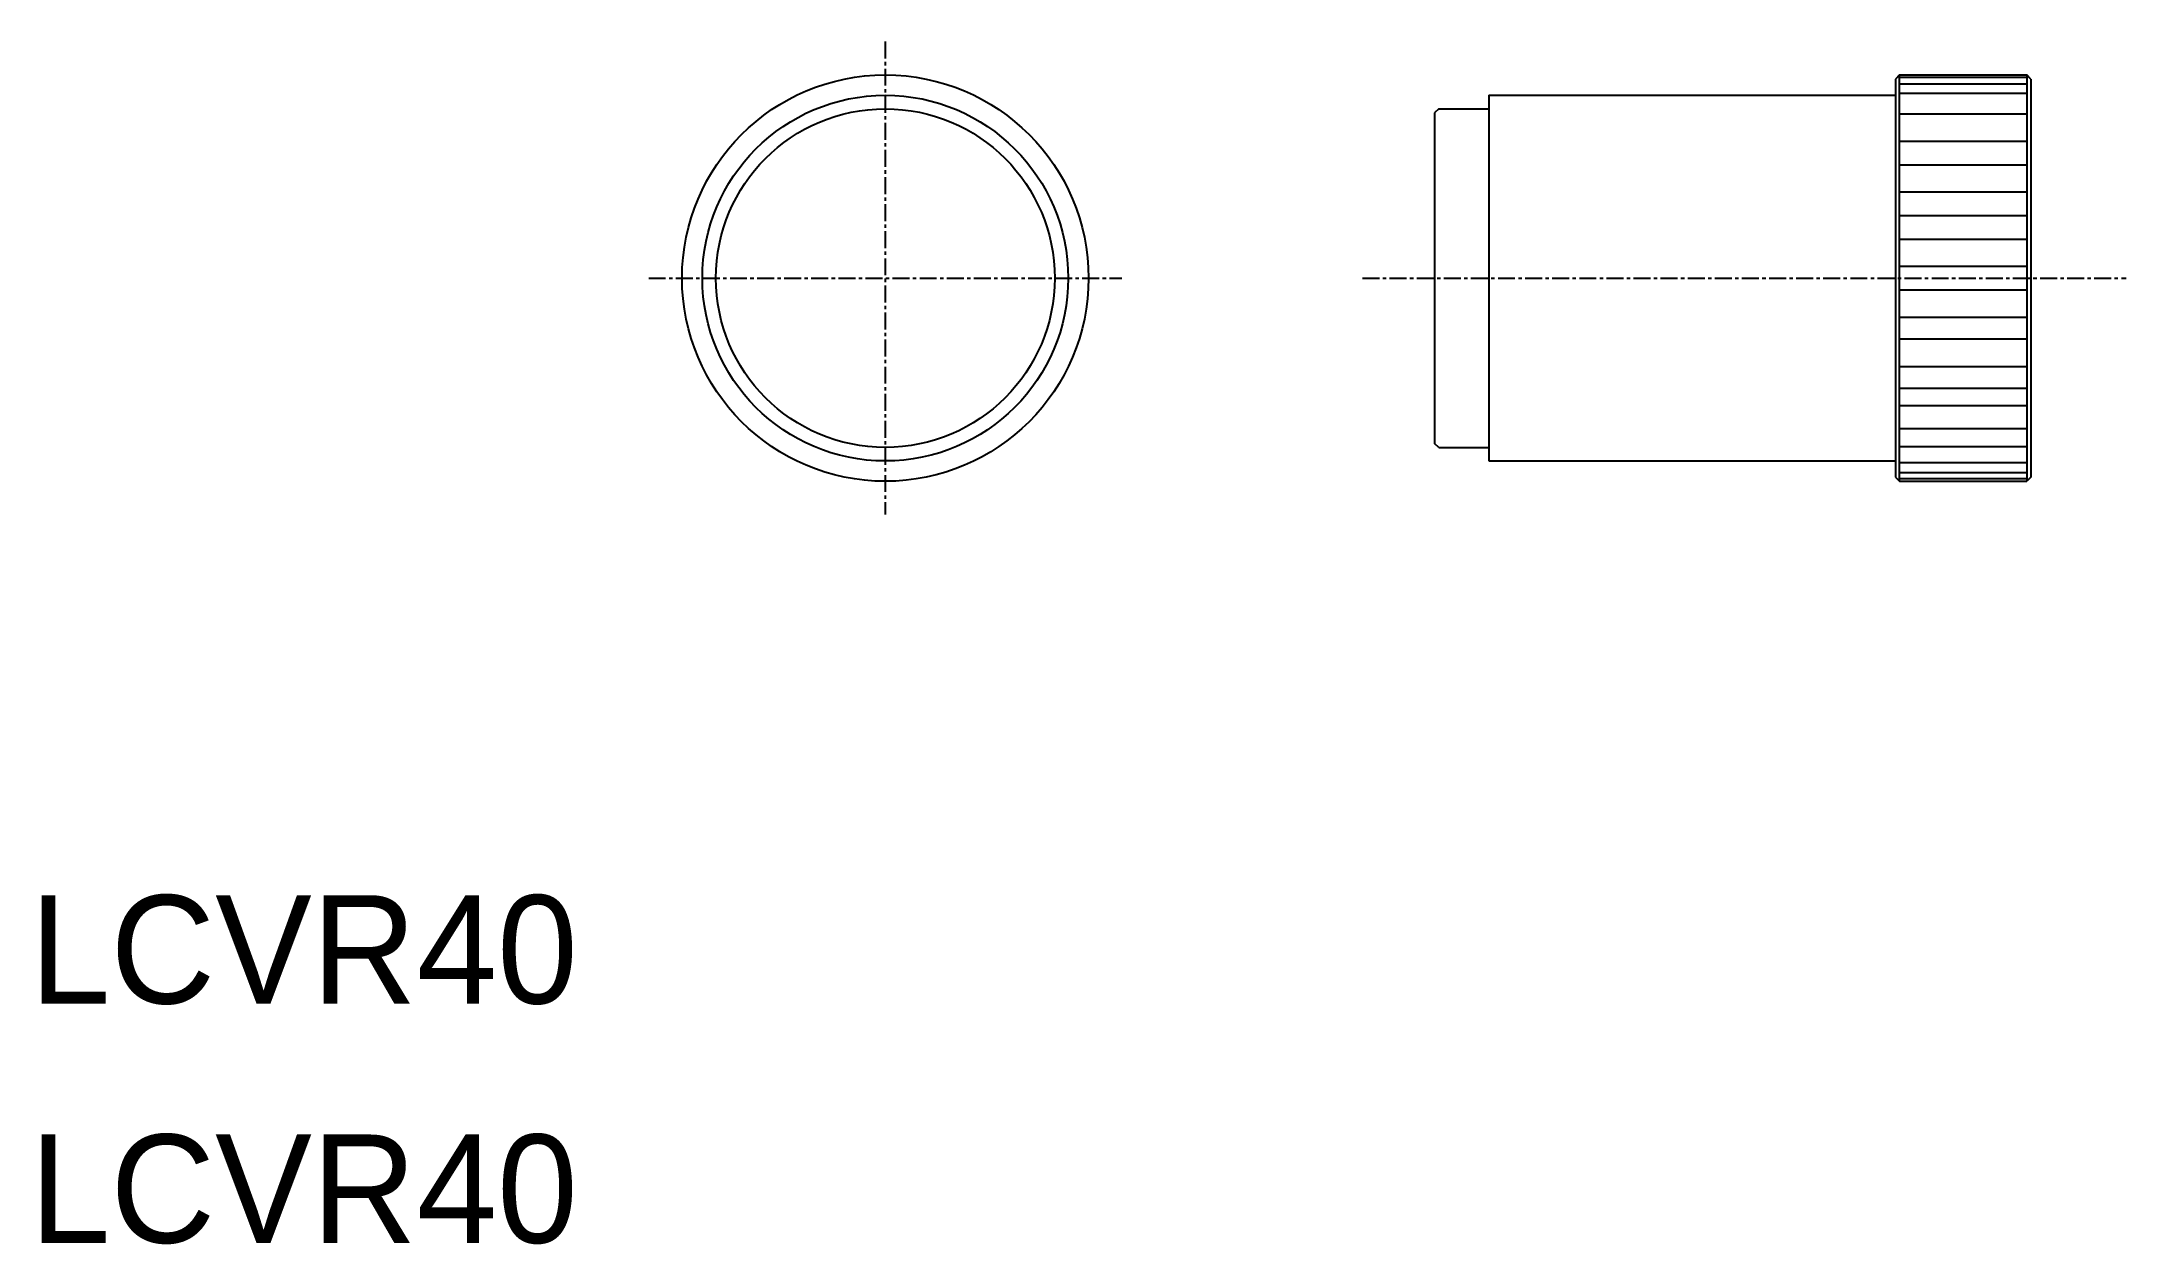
# Model space of a CAD drawing. Extents: x 60 to 214, y 189 to 278.
import ezdxf

# ---------------------------------------------------------------- set-up
doc = ezdxf.new("R2010")
doc.units = 0
doc.linetypes.add('CENTER', pattern=[2, 1.25, -0.25, 0.25, -0.25])
doc.layers.get('0').update_dxf_attribs({"linetype": 'CONTINUOUS'})
doc.layers.add('CENTER', color=1, linetype='CENTER')

msp = doc.modelspace()

# ---------------------------------------------------------------- linework, layer by layer
at = {"color": 7, "linetype": 'CONTINUOUS'}
for p, q in [((196.99, 275.74), (196.69, 275.44)), ((196.69, 275.44), (196.69, 246.04)), ((196.99, 275.74), (206.39, 275.74)), ((196.99, 245.74), (196.99, 275.74)), ((206.69, 275.44), (206.39, 275.74)), ((206.39, 275.74), (206.39, 245.74)), ((206.69, 275.44), (206.69, 246.04)), ((166.69, 274.24), (166.69, 247.24)), ((166.69, 274.24), (196.69, 274.24)), ((162.99, 273.24), (162.69, 272.94)), ((162.69, 272.94), (162.69, 248.54)), ((162.99, 273.24), (166.69, 273.24)), ((162.99, 248.24), (162.69, 248.54)), ((162.99, 248.24), (166.69, 248.24)), ((166.69, 247.24), (196.69, 247.24)), ((196.69, 246.04), (196.99, 245.74)), ((196.99, 245.74), (206.39, 245.74)), ((206.69, 246.04), (206.39, 245.74))]:
    msp.add_line(p, q, dxfattribs=at)
at = {"color": 3, "linetype": 'CONTINUOUS'}
for p, q in [((206.39, 275.55), (196.99, 275.55)), ((196.99, 275.09), (206.39, 275.09)), ((206.39, 274.37), (196.99, 274.37)), ((196.99, 272.87), (206.39, 272.87)), ((196.99, 270.85), (206.39, 270.85)), ((196.99, 269.11), (206.39, 269.11)), ((196.99, 267.1), (206.39, 267.1)), ((196.99, 267.1), (206.39, 267.1)), ((196.99, 265.36), (206.39, 265.36)), ((196.99, 263.62), (206.39, 263.62)), ((196.99, 261.61), (206.39, 261.61)), ((196.99, 261.61), (206.39, 261.61)), ((196.99, 259.87), (206.39, 259.87)), ((196.99, 257.85), (206.39, 257.85)), ((206.39, 256.23), (196.99, 256.23)), ((196.99, 254.22), (206.39, 254.22)), ((206.39, 252.6), (196.99, 252.6)), ((196.99, 251.34), (206.39, 251.34)), ((206.39, 249.62), (196.99, 249.62)), ((196.99, 248.3), (206.39, 248.3)), ((206.39, 247.1), (196.99, 247.1)), ((196.99, 246.38), (206.39, 246.38)), ((206.39, 245.92), (196.99, 245.92))]:
    msp.add_line(p, q, dxfattribs=at)
at = {"color": 7, "linetype": 'CONTINUOUS'}
for radius in [15, 13.5, 12.5]:
    msp.add_circle((122.15, 260.74), radius, dxfattribs=at)
at = {"layer": 'CENTER', "color": 1, "linetype": 'CENTER'}
for p, q in [((122.15, 278.2), (122.15, 243.28)), ((104.69, 260.74), (139.61, 260.74)), ((157.37, 260.74), (213.73, 260.74))]:
    msp.add_line(p, q, dxfattribs=at)

# ---------------------------------------------------------------- texts
for p in [(59.02, 207.18), (59.02, 189.51)]:
    msp.add_text('LCVR40', height=8).set_placement(p)

doc.saveas('drawing.dxf')
